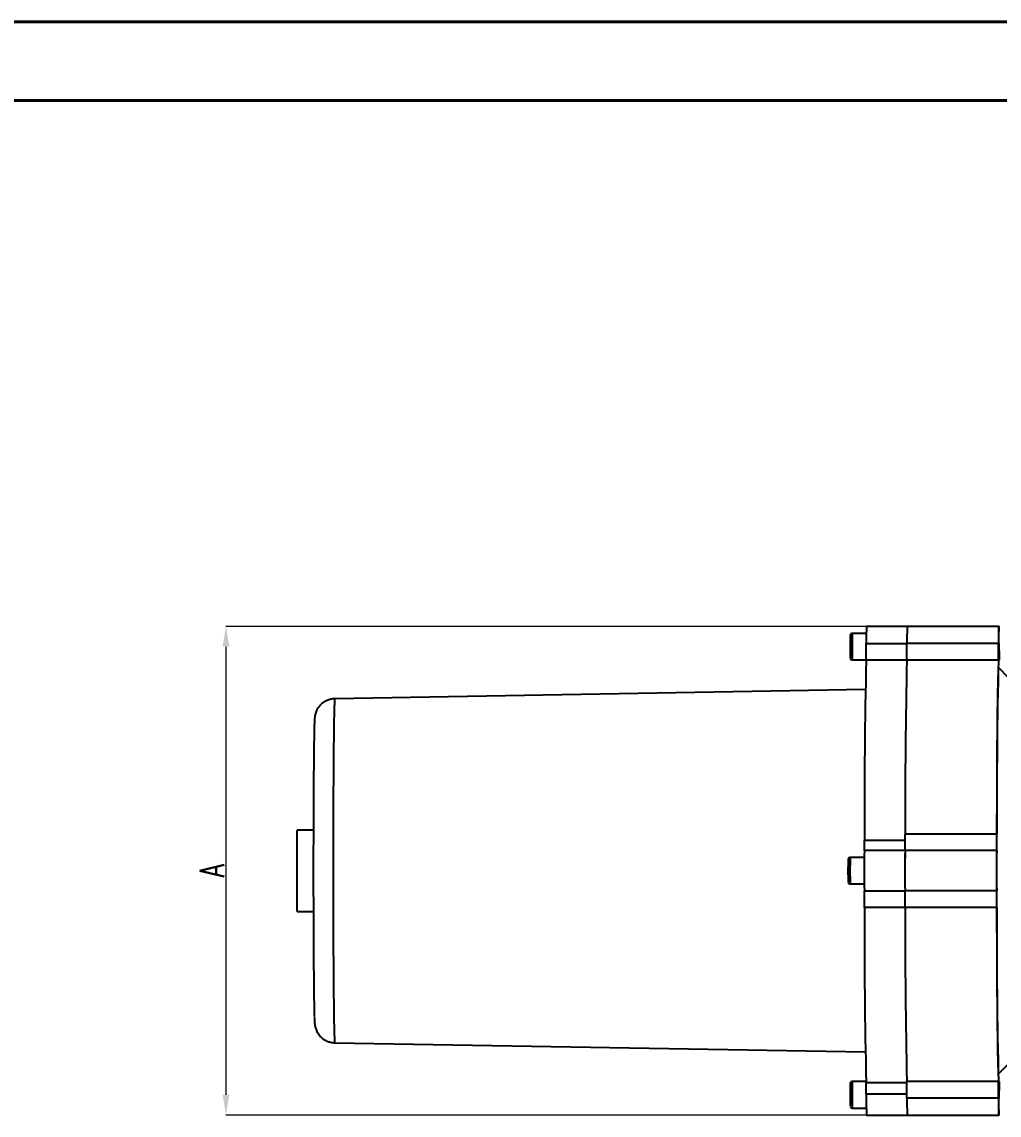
# Model space of a CAD drawing. Header units: millimetres. Extents: x 1486 to 4728, y 464 to 2757.
# Drawn here: x 3247 to 3727, y 2220 to 2757 of the extents above; entities that cross this region are included whole.
import ezdxf

# ---------------------------------------------------------------- set-up
doc = ezdxf.new("R2010")
doc.units = ezdxf.units.MM
for name, color, linetype, lineweight in [('AM_5', 3, 'Continuous', 25), ('AM_BOR', 7, 'Continuous', 50), ('粗实线', 7, 'Continuous', 40)]:
    doc.layers.add(name, color=color, linetype=linetype, lineweight=lineweight)
doc.styles.add('SLDTEXTSTYLE1', font='txt.shx', dxfattribs={"width": 0.7, "bigfont": 'gbcbig.shx'})
doc.dimstyles.new('SLDDIMSTYLE12$0', dxfattribs={"dimtxt": 12, "dimasz": 10, "dimexe": 0, "dimexo": 0.0625, "dimgap": 0.875, "dimtad": 1, "dimdec": 1, "dimlfac": 1.8, "dimrnd": 1e-09, "dimzin": 12, "dimdsep": 46, "dimtxsty": 'SLDTEXTSTYLE1', "dimcen": 0.09, "dimdle": 8.16, "dimclrd": 3, "dimclre": 3, "dimadec": 0, "dimazin": 3, "dimtfac": 1, "dimtdec": 1, "dimtofl": 0, "dimtmove": 0, "dimatfit": 3, "dimfxl": 0, "dimfrac": 2, "dimtolj": 1, "dimlwd": 5, "dimlwe": 5, "dimarcsym": 0})

# ---------------------------------------------------------------- blocks, each defined once
blk = doc.blocks.new('*D64')
at = {"layer": 'AM_5', "color": 3, "lineweight": 5, "transparency": 16777216}
blk.add_line((3662.1, 2460.2), (3347.58, 2460.2), dxfattribs=at)
at = {"layer": 'AM_5', "color": 3, "linetype": 'Continuous', "lineweight": 5, "transparency": 16777216}
for p, q in [((3347.58, 2450.2), (3347.58, 2230.2)), ((3662.1, 2220.2), (3347.58, 2220.2))]:
    blk.add_line(p, q, dxfattribs=at)
at = {"layer": 'AM_5', "color": 3, "transparency": 16777216}
for points in [[(3345.92, 2450.2), (3349.25, 2450.2), (3347.58, 2460.2)], [(3345.92, 2230.2), (3349.25, 2230.2), (3347.58, 2220.2)]]:
    blk.add_solid(points, dxfattribs=at)
at = {"layer": 'Defpoints', "color": 0, "transparency": 16777216}
for p in [(3662.16, 2460.2), (3347.58, 2220.2), (3662.16, 2220.2)]:
    blk.add_point(p, dxfattribs=at)
at = {"layer": 'AM_5', "color": 0, "transparency": 16777216, "insert": (3340.71, 2340.2), "char_height": 12, "attachment_point": 5, "rotation": 90, "style": 'SLDTEXTSTYLE1'}
blk.add_mtext('\\A1;A', dxfattribs=at)
blk = doc.blocks.new('rA3')
at = {"layer": '粗实线'}
for p, q in [((753.384, 421.26), (333.384, 421.26)), ((748.384, 416.26), (358.384, 416.26))]:
    blk.add_line(p, q, dxfattribs=at)

msp = doc.modelspace()

# ---------------------------------------------------------------- linework, layer by layer
at = {"color": 7, "linetype": 'Continuous', "lineweight": 25}
for p, q in [((3682.163, 2460.2), (3662.164, 2460.2)), ((3727.161, 2460.2), (3682.163, 2460.2)), ((3662.094, 2456.7), (3655.165, 2456.7)), ((3662.073, 2451.847), (3682.072, 2451.847)), ((3727.07, 2451.847), (3682.072, 2451.847)), ((3655.165, 2443.7), (3662, 2443.7)), ((3681.997, 2443.643), (3661.998, 2443.643)), ((3726.995, 2443.643), (3681.997, 2443.643)), ((3727.161, 2439.792), (3727.17, 2439.788)), ((3731.744, 2435.124), (3727.17, 2439.788)), ((3661.649, 2429.191), (3401.001, 2424.641)), ((3390.512, 2360.132), (3382.536, 2360.132)), ((3382.536, 2320.132), (3382.536, 2360.132)), ((3726.204, 2358.211), (3681.206, 2358.211)), ((3661.202, 2355.154), (3681.196, 2355.154)), ((3661.076, 2346.7), (3654.147, 2346.7)), ((3681.136, 2350.2), (3661.146, 2350.2)), ((3726.128, 2350.063), (3681.13, 2350.063)), ((3654.147, 2333.7), (3661.076, 2333.7)), ((3661.131, 2330.336), (3681.13, 2330.336)), ((3726.128, 2330.336), (3681.13, 2330.336)), ((3382.536, 2320.132), (3390.513, 2320.132)), ((3681.206, 2322.188), (3661.207, 2322.188)), ((3726.204, 2322.188), (3681.206, 2322.188)), ((3401.001, 2255.759), (3661.649, 2251.209)), ((3727.17, 2240.612), (3731.744, 2245.276)), ((3662.001, 2236.7), (3655.165, 2236.7)), ((3662.026, 2236.27), (3682.013, 2236.27)), ((3726.995, 2236.756), (3681.997, 2236.756)), ((3682.067, 2230.42), (3662.072, 2230.42)), ((3727.07, 2228.552), (3682.072, 2228.552)), ((3655.165, 2223.7), (3662.094, 2223.7)), ((3662.164, 2220.2), (3682.163, 2220.2)), ((3682.163, 2220.2), (3727.161, 2220.2))]:
    msp.add_line(p, q, dxfattribs=at)
at = {"color": 7, "linetype": 'Continuous', "lineweight": 25, "flags": 128}
for points in [[(3727.253, 2451.847), (3727.248, 2453.656), (3727.241, 2455.343), (3727.231, 2456.851), (3727.218, 2458.125), (3727.203, 2459.123), (3727.187, 2459.807), (3727.17, 2460.156), (3727.153, 2460.156), (3727.136, 2459.807), (3727.12, 2459.123), (3727.105, 2458.125), (3727.092, 2456.851), (3727.082, 2455.343), (3727.075, 2453.656), (3727.07, 2451.847)], [(3727.17, 2240.612), (3727.134, 2240.652), (3727.079, 2241.008), (3727.024, 2241.72), (3726.97, 2242.784), (3726.916, 2244.196), (3726.864, 2245.953), (3726.812, 2248.046), (3726.762, 2250.47), (3726.713, 2253.215), (3726.665, 2256.271), (3726.62, 2259.628), (3726.576, 2263.273), (3726.535, 2267.193), (3726.495, 2271.375), (3726.458, 2275.803), (3726.424, 2280.462), (3726.392, 2285.335), (3726.363, 2290.403), (3726.337, 2295.651), (3726.314, 2301.057), (3726.294, 2306.604), (3726.277, 2312.271), (3726.263, 2318.038), (3726.252, 2323.885), (3726.245, 2329.789), (3726.241, 2335.732), (3726.24, 2341.69), (3726.242, 2347.642), (3726.248, 2353.568), (3726.257, 2359.447), (3726.269, 2365.256), (3726.285, 2370.976), (3726.303, 2376.585), (3726.325, 2382.064), (3726.35, 2387.394), (3726.377, 2392.554), (3726.408, 2397.527), (3726.441, 2402.295), (3726.477, 2406.84), (3726.515, 2411.147), (3726.555, 2415.2), (3726.598, 2418.984), (3726.642, 2422.487), (3726.689, 2425.695), (3726.737, 2428.597), (3726.787, 2431.182), (3726.838, 2433.442), (3726.89, 2435.368), (3726.943, 2436.953), (3726.997, 2438.192), (3727.051, 2439.08), (3727.106, 2439.614), (3727.161, 2439.792), (3727.161, 2439.792)], [(3401.001, 2424.641), (3400.963, 2424.541), (3400.913, 2424.099), (3400.862, 2423.305), (3400.813, 2422.162), (3400.764, 2420.675), (3400.717, 2418.851), (3400.67, 2416.697), (3400.625, 2414.222), (3400.581, 2411.437), (3400.54, 2408.353), (3400.5, 2404.983), (3400.462, 2401.341), (3400.426, 2397.443), (3400.393, 2393.305), (3400.363, 2388.944), (3400.335, 2384.378), (3400.31, 2379.628), (3400.288, 2374.712), (3400.269, 2369.651), (3400.252, 2364.466), (3400.239, 2359.18), (3400.23, 2353.814), (3400.223, 2348.391), (3400.22, 2342.934), (3400.22, 2337.465), (3400.223, 2332.008), (3400.23, 2326.585), (3400.239, 2321.219), (3400.252, 2315.933), (3400.269, 2310.749), (3400.288, 2305.688), (3400.31, 2300.772), (3400.335, 2296.021), (3400.363, 2291.456), (3400.393, 2287.095), (3400.426, 2282.956), (3400.462, 2279.058), (3400.5, 2275.416), (3400.54, 2272.046), (3400.581, 2268.962), (3400.625, 2266.177), (3400.67, 2263.702), (3400.717, 2261.548), (3400.764, 2259.724), (3400.813, 2258.237), (3400.862, 2257.095), (3400.913, 2256.3), (3400.963, 2255.858), (3401.001, 2255.759)], [(3727.07, 2228.552), (3727.075, 2226.744), (3727.082, 2225.056), (3727.092, 2223.549), (3727.105, 2222.274), (3727.12, 2221.277), (3727.136, 2220.592), (3727.153, 2220.244), (3727.17, 2220.244), (3727.187, 2220.592), (3727.203, 2221.277), (3727.218, 2222.274), (3727.231, 2223.549), (3727.241, 2225.056), (3727.248, 2226.744), (3727.253, 2228.552)]]:
    msp.add_lwpolyline(points, dxfattribs=at)
at = {"color": 7, "linetype": 'Continuous', "lineweight": 25}
for centre, radius, start, end in [((3858.392, 2453.879), 196.33, 178.15495, 180.59276), ((3878.391, 2453.879), 196.33, 178.15495, 180.59276), ((3878.408, 2453.878), 196.346, 178.15505, 180.59266), ((3899.602, 2450.246), 245.5, 178.72838, 181.29461), ((3911.577, 2450.2), 256.495, 178.54788, 181.45212), ((3346.674, 2450.644), 315.401, 358.72817, 0.21863), ((3366.673, 2450.644), 315.401, 358.72817, 0.21863), ((3411.671, 2450.644), 315.401, 358.72817, 0.21863), ((4042.652, 2450.644), 315.401, 179.78137, 181.27183), ((7112.199, 2368.393), 3451.022, 178.750555, 180.219807), ((6923.854, 2370.922), 3242.673, 178.714955, 180.224595), ((6979.925, 2370.403), 3298.741, 178.727786, 180.211765), ((7046.898, 2370.2), 3320.716, 178.732696, 180.206854), ((3373.023, 2357.008), 308.186, 358.70866, 0.22359), ((3418.021, 2357.008), 308.186, 358.70866, 0.22359), ((3527.914, 2354.049), 133.293, 358.34521, 0.47497), ((3909.257, 2340.2), 255.193, 178.54047, 181.45953), ((4140.979, 2339.9), 479.943, 178.77028, 181.14175), ((4160.978, 2339.9), 479.943, 178.77028, 181.14175), ((4211.945, 2340.2), 530.907, 178.93548, 181.06452), ((4256.943, 2340.2), 530.907, 178.93548, 181.06452), ((3904.16, 2340.217), 251.075, 178.75021, 181.25853), ((3353.024, 2323.391), 308.186, 359.77641, 1.29134), ((3373.023, 2323.391), 308.186, 359.77641, 1.29134), ((3418.021, 2323.391), 308.186, 359.77641, 1.29134), ((6708.644, 2308.272), 3047.469, 179.738347, 181.353835), ((6945.829, 2309.681), 3264.647, 179.780486, 181.279964), ((7001.9, 2310.2), 3320.716, 179.793146, 181.267304), ((6968.852, 2309.477), 3242.673, 179.775405, 181.285045), ((3899.742, 2230.152), 245.64, 178.70589, 181.2706), ((3911.577, 2230.2), 256.495, 178.54788, 181.45212), ((3446.216, 2231.653), 215.859, 359.67284, 1.22568), ((3366.673, 2229.755), 315.401, 359.78137, 1.27183), ((3411.671, 2229.755), 315.401, 359.78137, 1.27183), ((4042.652, 2229.755), 315.401, 178.72817, 180.21863), ((3911.321, 2227.566), 249.265, 179.3439, 181.69342), ((3878.454, 2226.522), 196.393, 179.40763, 181.84466), ((3878.408, 2226.521), 196.346, 179.40734, 181.84495)]:
    msp.add_arc(centre, radius, start, end, dxfattribs=at)
for points, knots in [([(3655.161, 2456.685), (3655.08, 2456.685), (3654.891, 2456.685), (3654.636, 2456.563), (3654.429, 2456.393), (3654.298, 2456.212), (3654.224, 2456.053), (3654.192, 2455.942), (3654.185, 2455.902), (3654.182, 2455.891)], [0, 0, 0, 0, 0.1691698, 0.39343652, 0.57710842, 0.73287113, 0.8619106, 0.95806361, 1, 1, 1, 1]), ([(3654.195, 2444.454), (3654.199, 2444.439), (3654.215, 2444.372), (3654.295, 2444.18), (3654.473, 2443.952), (3654.761, 2443.763), (3655.007, 2443.703), (3655.145, 2443.7), (3655.165, 2443.7)], [0, 0, 0, 0, 0.0477392, 0.204395, 0.4503215, 0.6919589, 0.9562435, 1, 1, 1, 1]), ([(3400.998, 2424.603), (3400.634, 2424.6), (3399.675, 2424.591), (3398.155, 2424.223), (3396.504, 2423.547), (3395.002, 2422.578), (3393.742, 2421.406), (3392.785, 2420.156), (3392.14, 2418.995), (3391.73, 2417.995), (3391.482, 2417.179), (3391.33, 2416.513), (3391.233, 2415.94), (3391.158, 2415.328), (3391.108, 2414.711), (3391.064, 2413.964), (3391.022, 2413), (3390.995, 2412.283), (3390.981, 2411.782), (3390.981, 2411.768)], [0, 0, 0, 0, 0.0329266, 0.0865689, 0.1402392, 0.1939503, 0.2477065, 0.2959305, 0.3376536, 0.3713918, 0.4022126, 0.4329435, 0.4697718, 0.5229001, 0.6271024, 0.7499605, 0.8605599, 0.9961069, 1, 1, 1, 1]), ([(3390.992, 2411.925), (3390.99, 2411.873), (3390.966, 2411.274), (3390.922, 2409.465), (3390.859, 2406.433), (3390.798, 2402.599), (3390.741, 2398.089), (3390.688, 2392.932), (3390.64, 2387.215), (3390.598, 2381.029), (3390.563, 2374.484), (3390.534, 2367.694), (3390.513, 2360.773), (3390.498, 2353.87), (3390.489, 2347.011), (3390.486, 2340.2), (3390.489, 2333.389), (3390.498, 2326.53), (3390.513, 2319.626), (3390.534, 2312.706), (3390.563, 2305.915), (3390.598, 2299.37), (3390.64, 2293.185), (3390.688, 2287.467), (3390.741, 2282.311), (3390.798, 2277.801), (3390.859, 2273.966), (3390.922, 2270.937), (3390.966, 2269.149), (3390.989, 2268.565), (3390.99, 2268.533)], [0, 0, 0, 0, 0.0035175, 0.0413042, 0.0798741, 0.119053, 0.1586487, 0.1984561, 0.2382635, 0.2778591, 0.317038, 0.3556079, 0.3933946, 0.4302459, 0.46545, 0.5006569, 0.5358611, 0.571068, 0.6079192, 0.6457059, 0.6842758, 0.7234547, 0.7630503, 0.8028577, 0.8426652, 0.8822608, 0.9214397, 0.9600096, 0.9977963, 1, 1, 1, 1]), ([(3654.145, 2346.686), (3654.061, 2346.685), (3653.871, 2346.684), (3653.614, 2346.561), (3653.409, 2346.39), (3653.278, 2346.21), (3653.205, 2346.05), (3653.172, 2345.934), (3653.164, 2345.891), (3653.161, 2345.875)], [0, 0, 0, 0, 0.17116307, 0.39058339, 0.57044094, 0.72297505, 0.84923797, 0.94312143, 1, 1, 1, 1]), ([(3653.188, 2334.414), (3653.188, 2334.413), (3653.201, 2334.361), (3653.265, 2334.21), (3653.412, 2334), (3653.66, 2333.808), (3653.928, 2333.699), (3654.098, 2333.712), (3654.149, 2333.716)], [0, 0, 0, 0, 0.0038686, 0.1632201, 0.3598257, 0.6080366, 0.8806858, 1, 1, 1, 1]), ([(3390.995, 2268.192), (3390.998, 2268.118), (3391.011, 2267.689), (3391.036, 2267.055), (3391.072, 2266.278), (3391.114, 2265.608), (3391.161, 2265.041), (3391.235, 2264.442), (3391.331, 2263.882), (3391.468, 2263.277), (3391.678, 2262.565), (3392.002, 2261.718), (3392.505, 2260.715), (3393.259, 2259.582), (3394.315, 2258.415), (3395.653, 2257.359), (3397.205, 2256.517), (3398.896, 2255.983), (3400.188, 2255.741), (3400.893, 2255.777), (3401.006, 2255.783)], [0, 0, 0, 0, 0.0234643, 0.1347866, 0.2430752, 0.3500622, 0.4541478, 0.5096229, 0.5460219, 0.5758757, 0.6043978, 0.6353804, 0.6715628, 0.7155469, 0.7666119, 0.8212619, 0.8770402, 0.9331134, 0.9892665, 1, 1, 1, 1]), ([(3655.165, 2236.7), (3655.032, 2236.685), (3654.802, 2236.658), (3654.534, 2236.491), (3654.363, 2236.312), (3654.26, 2236.14), (3654.212, 2236.014), (3654.2, 2235.966), (3654.198, 2235.957)], [0, 0, 0, 0, 0.2966681, 0.5144141, 0.6969214, 0.8511034, 0.974652, 1, 1, 1, 1]), ([(3654.223, 2224.37), (3654.244, 2224.314), (3654.296, 2224.181), (3654.457, 2223.973), (3654.71, 2223.792), (3654.97, 2223.693), (3655.128, 2223.71), (3655.169, 2223.714)], [0, 0, 0, 0, 0.1536121, 0.3636266, 0.6178233, 0.9030192, 1, 1, 1, 1])]:
    msp.add_open_spline(points, degree=3, knots=knots, dxfattribs=at)

# ---------------------------------------------------------------- block references
at = {"layer": 'AM_BOR', "xscale": 7.720839843750002, "yscale": 7.720839843750002, "zscale": 7.720839843750002}
msp.add_blockref('rA3', (-1088.43, -495.446), dxfattribs=at)

# ---------------------------------------------------------------- dimensions: what is measured, and where the dimension line sits
at = {"layer": 'AM_5'}
dim = msp.add_linear_dim(base=(3347.582, 2220.2), p1=(3662.164, 2460.2), p2=(3662.164, 2220.2), angle=90, text='A', dimstyle='SLDDIMSTYLE12$0', override={"dimlfac": 1}, dxfattribs=at)
dim.commit()
dim.dimension.update_dxf_attribs({"geometry": '*D64', "text_midpoint": (3340.707, 2340.2)})

doc.saveas('drawing.dxf')
